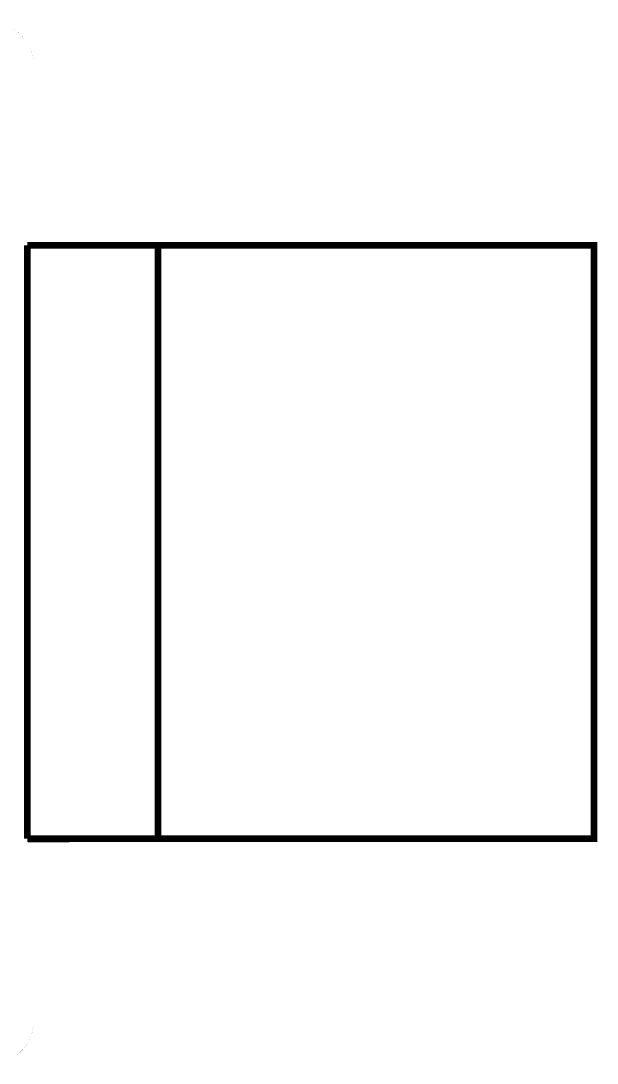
# Model space of a CAD drawing. Extents: x 99.9 to 184.4, y 100 to 123.9.
# Drawn here: x 171.21 to 184.44, y 100 to 123.9 of the extents above; entities that cross this region are included whole.
import ezdxf

# ---------------------------------------------------------------- set-up
doc = ezdxf.new("R2010")
doc.units = 0
doc.header["$MEASUREMENT"] = 0
doc.layers.add('L1-SILK_PHO', color=7, linetype='CONTINUOUS')

msp = doc.modelspace()

# ---------------------------------------------------------------- linework, layer by layer
at = {"layer": 'L1-SILK_PHO', "const_width": 0.001016}
for points in [[(171.500038, 122.999754, 0.3336009), (170.557952, 123.89993)], [(170.60037, 100.000054, 0.3838488), (171.500038, 100.899722)]]:
    msp.add_lwpolyline(points, format="xyb", dxfattribs=at)
at = {"layer": 'L1-SILK_PHO'}
for points, const_width in [([(171.500038, 100.899976), (171.500038, 123.000008)], 0.001016), ([(171.362116, 118.75008), (171.362116, 105.149904)], 0.1524), ([(171.362116, 105.149904), (184.36209, 105.149904), (184.36209, 118.75008), (171.362116, 118.75008)], 0.1524), ([(171.372022, 105.139998), (174.36211, 105.149904), (174.36211, 118.75008), (171.372022, 118.75008)], 0.1524)]:
    msp.add_lwpolyline(points, dxfattribs=dict(at, const_width=const_width))

doc.saveas('drawing.dxf')
